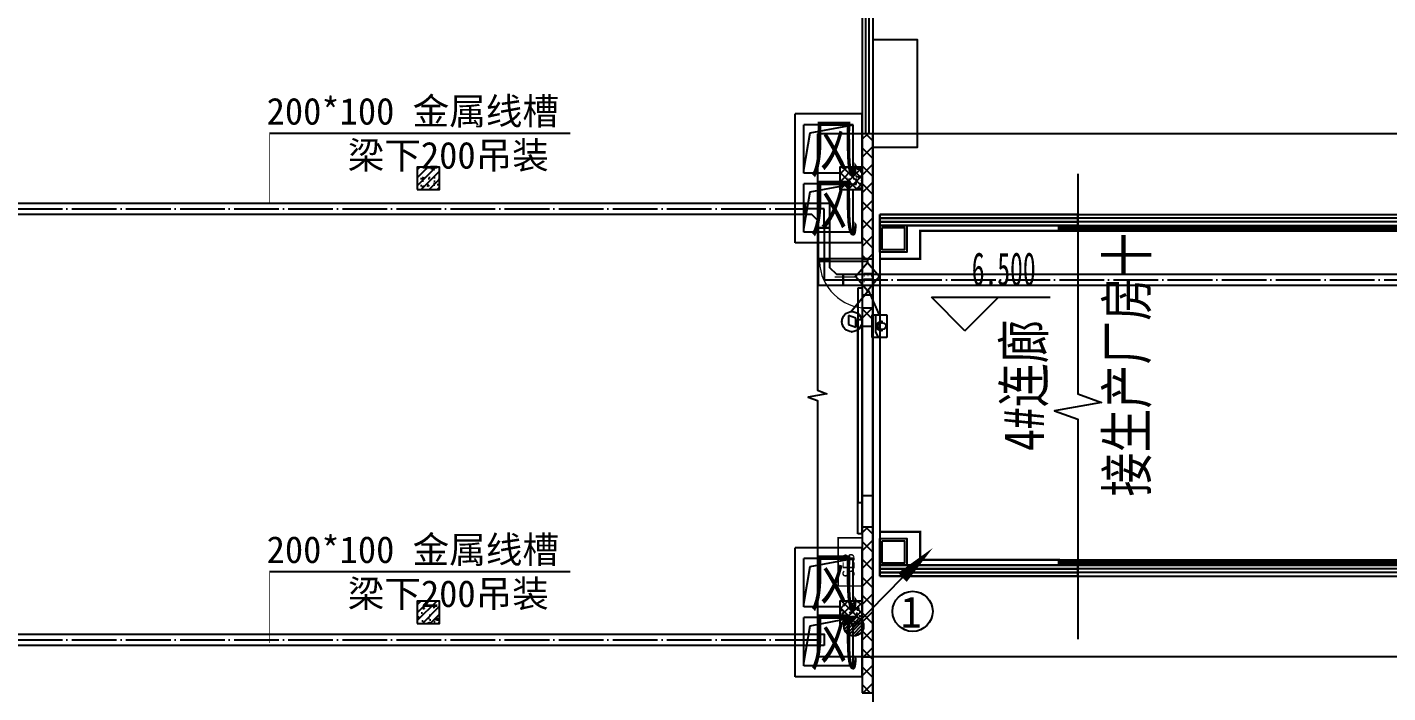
# Model space of a CAD drawing. Header units: millimetres. Extents: x -633009578 to 5705885, y -633235091 to 2571734.
# Drawn here: x 4176094 to 4206528, y 1961300 to 1976180 of the extents above; entities that cross this region are included whole.
import ezdxf
from ezdxf.enums import TextEntityAlignment as Align

# ---------------------------------------------------------------- set-up
doc = ezdxf.new("R2010")
doc.units = ezdxf.units.MM
doc.header["$LTSCALE"] = 1000
doc.header["$MEASUREMENT"] = 0
doc.linetypes.add('DASH', pattern=[0.35, 0.25, -0.1])
doc.linetypes.add('DOTE', pattern=[2.4200000000000004, 2, -0.2, 0.02, -0.2])
doc.layers.get('0').update_dxf_attribs({"color": 9})
for name, color, linetype in [('3T_WOOD', 21, 'Continuous'), ('A-COLUM(柱)', 255, 'Continuous'), ('A-DI-E(标高)', 73, 'Continuous'), ('A-DI-S(箭头)', 76, 'Continuous'), ('A-DOOR(门）', 4, 'Continuous'), ('A-EQPM(设备)', 15, 'Continuous'), ('A-F-AREA(计算)', 5, 'Continuous'), ('A-FLOR(看线)', 8, 'Continuous'), ('A-HATH(填充)', 8, 'Continuous'), ('A-LM-RAIL(栏杆)', 167, 'Continuous'), ('A-OTHER(其它)', 192, 'Continuous'), ('A-ROOF-G(钢构)', 25, 'Continuous'), ('A-TEXT(房间)', 243, 'Continuous'), ('A-WALL(墙)', 255, 'Continuous'), ('A-WINDOW（窗）', 4, 'Continuous'), ('PUB_TEXT', 7, 'Continuous'), ('WALL', 9, 'Continuous'), ('电-弱电平面-箭头', 3, 'Continuous'), ('电-强电平面-线缆', 3, 'Continuous'), ('电-桥架', 4, 'Continuous'), ('设备-安防', 3, 'Continuous'), ('设备-箱柜', 3, 'Continuous')]:
    doc.layers.add(name, color=color, linetype=linetype)
doc.styles.add('_TCH', font='simhei.ttf', dxfattribs={"width": 0.75, "bigfont": 'hztxt.shx'})
doc.styles.add('_TCH_DIM', font='simhei.ttf', dxfattribs={"width": 0.8, "bigfont": 'hztxt.shx'})
doc.styles.add('_TEL_DIM', font='simhei.ttf', dxfattribs={"height": 3.5, "bigfont": 'HZTXT'})
doc.styles.add('ELEC-DIM', font='simhei.ttf')
doc.styles.add('IDQSTYLE', font='simhei.ttf', dxfattribs={"width": 0.707, "bigfont": 'hztxt.shx'})
doc.styles.add('TXT', font='simhei.ttf', dxfattribs={"width": 0.8, "bigfont": 'hztxt.shx'})
doc.styles.add('宋', font='simhei.ttf', dxfattribs={"width": 0.8})
pattern_1 = [(45, (1628670.737756166, 677977.5160347573), (-200.0002033111466, 200.0002033111467), []), (135, (1628670.737756166, 677977.5160347573), (-200.0002033111467, -200.0002033111466), [])]

# ---------------------------------------------------------------- blocks, each defined once
blk = doc.blocks.new('_FZH')
h = blk.add_hatch()
h.set_pattern_fill('钢筋混凝土', color=256, scale=0.1, style=0)
h.set_pattern_definition([(45, (0, 0), (-0.1767766952966369, 0.1767766952966369), []), (50, (0, 0), (0.7172601826007535, -0.06275213498259512), [0.07500000000000001, -0.8250000000000001]), (355, (0, 0), (-0.138751333613, 0.7521921337000119), [0.06, -0.66]), (100.4514, (0.05977168000000001, -0.00522934), (0.5785093817140216, 0.6894395420609536), [0.06374019, -0.701142112]), (46.1842, (0, 0.2), (1.067241048625645, -0.1655190143290181), [0.1125, -1.2375]), (96.6356, (0.088936745, 0.186206693), (0.9346627055487033, 0.9741178709004418), [0.095610288, -1.051713]), (351.1842, (0, 0.2), (0.9346619451336272, 0.9741186009253247), [0.09000000000000001, -0.9900000000000001]), (21, (0.1, 0.15), (0.5969070521184617, -0.4026188906653388), [0.07500000000000001, -0.8250000000000001]), (326, (0.1, 0.15), (0.2433153319215824, 0.7251500450468529), [0.06, -0.66]), (71.4514, (0.149742233, 0.116448394), (0.84022262858149, 0.3225304967099524), [0.06374019, -0.701142112]), (37.50000000000001, (0, 0), (0.01215985531729062, 0.3328938538313115), [0, -0.652, 0, -0.67, 0, -0.6625000000000001]), (7.499999999999999, (0, 0), (0.2630695374421486, 0.3944117118823603), [0, -0.382, 0, -0.637, 0, -0.2525]), (-32.5, (-0.223, 0), (0.533822436172409, -0.02255487173437976), [0, -0.25, 0, -0.78, 0, -1.035]), (-42.5, (-0.323, 0), (0.5831861693423862, 0.1001049823323177), [0, -0.325, 0, -0.518, 0, -0.735])])
h.paths.add_polyline_path([(-0.5, -0.5), (0.5, -0.5), (0.5, 0.5), (-0.5, 0.5)])
blk.add_lwpolyline([(-0.5, -0.5), (0.5, -0.5), (0.5, 0.5), (-0.5, 0.5)], close=True)
blk = doc.blocks.new('$TCHSYS$WIN2D')
for p, q in [((-0.5, 0.5), (0.5, 0.5)), ((-0.5, 0.5), (-0.4999999999999999, -0.5)), ((0.5, 0.5), (0.4999999999999998, -0.5)), ((0.5, 0.1666666666666666), (-0.5, 0.1666666666666666)), ((0.5, -0.1666666666666667), (-0.5, -0.1666666666666667)), ((-0.4999999999999999, -0.5), (0.5, -0.5))]:
    blk.add_line(p, q)
blk = doc.blocks.new('$DorLib2D$00000126')
at = {"color": 0, "linetype": 'Continuous'}
for p, q in [((-0.5319999999956053, 0.5), (-0.5319999999956053, 0.900000000000091)), ((0.5320000000047003, 0.900000000000091), (0.5320000000047003, 0.5000000000002274))]:
    blk.add_line(p, q, dxfattribs=at)
at = {"color": 0, "linetype": 'DASH'}
for p, q in [((-0.5319999999956053, 0.900000000000091), (0.5320000000047003, 0.900000000000091)), ((-0.5319999999956053, 0.5), (0.5320000000047003, 0.5000000000002274))]:
    blk.add_line(p, q, dxfattribs=at)
blk = doc.blocks.new('G$C40EB86D1')
at = {"layer": 'A-DI-E(标高)'}
for p, q in [((26558.91204924625, 2632.60901538562), (26258.91204924625, 2932.60901538562)), ((26258.91204924625, 2932.60901538562), (28003.31204924616, 2932.60901538562)), ((26558.91204924625, 2632.60901538562), (26858.91204924625, 2932.60901538562))]:
    blk.add_line(p, q, dxfattribs=at)
at = {"layer": 'A-DI-S(箭头)'}
for points in [[(26899.99999998603, 10449.99999999721), (13312.49999998603, 10449.99999999721), (13236.06625079014, 10239.99999999721), (13162.00891889259, 10659.99999999721), (13087.49999998603, 10449.99999999721), (-500.0000000139698, 10449.99999999721)], [(-500.0000000139698, 10449.99999999721), (-500.0000000139698, 4712.499999998137), (-290.0000000139698, 4636.066250802251), (-710.0000000139698, 4562.008918904699), (-500.0000000139698, 4487.499999998137), (-500.0000000139698, -1250.000000000931)], [(26899.99999998603, 10449.99999999721), (26899.99999998603, 4712.499999998137), (27109.99999998603, 4636.066250802251), (26689.99999998603, 4562.008918904699), (26899.99999998603, 4487.499999998137), (26899.99999998603, -1250.000000000931)], [(26899.99999998603, -1250.000000000931), (13312.49999998603, -1250.000000000931), (13236.06625079014, -1460.000000000931), (13162.00891889259, -1040.000000000931), (13087.49999998603, -1250.000000000931), (-500.0000000139698, -1250.000000000931)]]:
    blk.add_lwpolyline(points, dxfattribs=at)
at = {"layer": 'A-DOOR(门）'}
for p, q in [((739.9999999853317, 2349.999999999884), (739.9999999853317, 6849.999999999884)), ((25659.99999998673, 2349.999999999884), (25659.99999998673, 6849.999999999884))]:
    blk.add_line(p, q, dxfattribs=at)
at = {"layer": 'A-EQPM(设备)', "const_width": 50}
for points in [[(899.9999999855645, 8050.007205779664), (899.9999999855645, 7650.007205838338), (1799.999999985565, 7650.007205838338), (1799.999999985565, 8280.007205779664), (4899.999999985565, 8280.007205779664), (4899.999999985565, 8400.007205773145)], [(25499.99999998673, 8050.007205779664), (25499.99999998673, 7650.007205838338), (24599.99999998673, 7650.007205838338), (24599.99999998673, 8280.007205779664), (21499.99999998673, 8280.007205779664), (21499.99999998673, 8400.007205773145)], [(899.9999999855645, 1150.007205774076), (899.9999999855645, 1550.007205715403), (1799.999999985565, 1550.007205715403), (1799.999999985565, 920.0072057740763), (4899.999999985565, 920.0072057740763), (4899.999999985565, 800.0072057805955)], [(25499.99999998673, 1150.007205774076), (25499.99999998673, 1550.007205715403), (24599.99999998673, 1550.007205715403), (24599.99999998673, 920.0072057740763), (21499.99999998673, 920.0072057740763), (21499.99999998673, 800.0072057805955)]]:
    blk.add_lwpolyline(points, dxfattribs=at)
at = {"layer": 'A-FLOR(看线)'}
for points in [[(899.9999999853317, 8400.00720577687), (899.9999999853317, 800.0072057740763)], [(4899.999999985565, 8280.007205779664), (21499.99999998673, 8280.007205779664)], [(25500.00000000303, 8400.00720577687), (25500.00000000303, 800.0072057740763)], [(4899.999999985565, 920.0072057722136), (21499.99999998673, 920.0072057722136)]]:
    blk.add_lwpolyline(points, dxfattribs=at)
at = {"layer": 'A-LM-RAIL(栏杆)'}
for points in [[(4899.999999985565, 8360.007205779664), (21499.99999998673, 8360.007205779664)], [(4899.999999985565, 8320.007205779664), (21499.99999998673, 8320.007205779664)], [(4899.999999985565, 880.0072057722136), (21499.99999998673, 880.0072057722136)], [(4899.999999985565, 840.0072057722136), (21499.99999998673, 840.0072057722136)]]:
    blk.add_lwpolyline(points, dxfattribs=at)
at = {"layer": 'A-ROOF-G(钢构)'}
for points in [[(899.9999999662396, 8400.0072057785), (1499.99999996624, 8400.0072057785), (1499.99999996624, 7800.0072057785), (899.9999999662396, 7800.0072057785)], [(949.9999999662396, 8350.0072057785), (1449.99999996624, 8350.0072057785), (1449.99999996624, 7850.0072057785), (949.9999999662396, 7850.0072057785)], [(25500.00000000303, 8400.007205776172), (24900.00000000303, 8400.007205776172), (24900.00000000303, 7800.007205776172), (25500.00000000303, 7800.007205776172)], [(25450.00000000303, 8350.007205776172), (24950.00000000303, 8350.007205776172), (24950.00000000303, 7850.007205776172), (25450.00000000303, 7850.007205776172)], [(899.9999999662396, 1400.007205774775), (1499.99999996624, 1400.007205774775), (1499.99999996624, 800.0072057747748), (899.9999999662396, 800.0072057747748)], [(949.9999999662396, 1350.007205774775), (1449.99999996624, 1350.007205774775), (1449.99999996624, 850.0072057747748), (949.9999999662396, 850.0072057747748)], [(25500.00000000303, 1400.007205772446), (24900.00000000303, 1400.007205772446), (24900.00000000303, 800.0072057724465), (25500.00000000303, 800.0072057724465)], [(25450.00000000303, 1350.007205772446), (24950.00000000303, 1350.007205772446), (24950.00000000303, 850.0072057724465), (25450.00000000303, 850.0072057724465)]]:
    blk.add_lwpolyline(points, close=True, dxfattribs=at)
at = {"layer": 'A-WALL(墙)'}
for p, q in [((499.9999999853317, 10450), (499.9999999832362, 6849.999999889405)), ((739.9999999853317, 10450), (499.9999999853317, 10450)), ((739.9999999832362, 6849.999999889405), (739.9999999853317, 10450)), ((25659.99999998673, 10450), (25659.99999998324, 6850.000000016415)), ((25899.99999998673, 10450), (25659.99999998673, 10450)), ((25899.99999999371, 6850.000000016415), (25899.99999998673, 10450)), ((899.9999999664724, 8640.00720577687), (899.9999999664724, 8400.00720577687)), ((25500.00000000303, 8640.00720577687), (25500.00000000303, 8400.00720577687)), ((499.9999999832362, 6849.999999889405), (739.9999999832362, 6849.999999889405)), ((25659.99999998324, 6850.000000016415), (25899.99999999371, 6850.000000016415)), ((739.9999999832362, 2349.999999889405), (499.9999999832362, 2349.999999889405)), ((499.9999999832362, 2349.999999889405), (499.9999999853317, -1250)), ((739.9999999853317, -1250), (739.9999999832362, 2349.999999889405)), ((25899.99999999371, 2350.000000016415), (25659.99999998324, 2350.000000016415)), ((25659.99999998324, 2350.000000016415), (25659.99999998673, -1250)), ((25899.99999998673, -1250), (25899.99999999371, 2350.000000016415)), ((899.9999999662396, 800.0072057740763), (899.9999999662396, 560.0072057740763)), ((25500.00000000303, 800.0072057740763), (25500.00000000303, 560.0072057740763)), ((499.9999999853317, -1250), (739.9999999853317, -1250)), ((25659.99999998673, -1250), (25899.99999998673, -1250))]:
    blk.add_line(p, q, dxfattribs=at)
at = {"layer": 'A-COLUM(柱)', "xscale": 500, "yscale": 500, "zscale": 500, "rotation": 90}
for p in [(250, 9450), (26149.99999999674, 9450), (250, -250), (26149.99999999674, -250)]:
    blk.add_blockref('_FZH', p, dxfattribs=at)
at = {"layer": 'A-DOOR(门）', "xscale": -4500, "zscale": -4500, "rotation": 89.99999999999999}
for p, yscale in [((619.9999999853317, 4599.999999999884), 240), ((25779.99999998673, 4599.999999999884), -240)]:
    blk.add_blockref('$DorLib2D$00000126', p, dxfattribs=dict(at, yscale=yscale))
at = {"layer": 'A-WINDOW（窗）', "xscale": -24600, "zscale": -24600, "rotation": 180}
for p, yscale in [((13200.00000000326, 8520.00720577687), 240), ((13200.00000000303, 680.0072057740763), -240)]:
    blk.add_blockref('$TCHSYS$WIN2D', p, dxfattribs=dict(at, yscale=yscale))
at = {"layer": 'A-TEXT(房间)', "style": 'TXT', "width": 0.8}
blk.add_text('厂房十生产车间', height=350, dxfattribs=at).set_placement((26066.48623315827, 3797.352323998697))
at = {"layer": 'PUB_TEXT', "style": '_TCH_DIM', "width": 0.5647058823529412}
blk.add_text('6.500', height=297.5, dxfattribs=at).set_placement((27301.31204924616, 3037.60901538562))
blk = doc.blocks.new('*X130')
at = {"color": 0, "linetype": 'Continuous'}
for p, q in [((192.587376364835, 446.7215535232801), (193.8713933576327, 448.0055705160779)), ((192.6509968705344, 446.3609099602676), (194.2320369206452, 447.9419500103785)), ((192.6864539319484, 447.2448951591055), (193.3480517218074, 447.9064929489645)), ((192.7889704286661, 446.0746194496875), (194.5183274312254, 447.8039764522467)), ((192.9823694457329, 445.8437543980423), (194.7491924828706, 447.61057743518)), ((193.2275231399996, 445.664644023597), (194.9283028573159, 447.3654237409133)), ((193.5311577474, 445.5440145622856), (195.0489323186273, 447.0617891335129)), ((193.9202347052458, 445.5088274514194), (195.0841194294935, 446.6727121756671)), ((194.6075199946775, 445.7718486721392), (194.8210982087737, 445.9854268862354))]:
    blk.add_line(p, q, dxfattribs=at)
blk = doc.blocks.new('HC001441')
at = {"color": 0, "linetype": 'Continuous'}
blk.add_line((0, -0.05776119327242668), (3.105492900474815, 3.117216328523909), dxfattribs=at)
blk.add_lwpolyline([(3.105492900474815, 3.117216328523909, 0.8, 0, 0), (5.057392361378561, 5.003787405167827, 0, 0, 0)], format="xyseb", dxfattribs=at)
blk.add_circle((0, 0), 0.625, dxfattribs=at)
at = {"color": 0, "linetype": 'Continuous', "xscale": 0.5, "yscale": 0.5, "zscale": 0.5}
blk.add_blockref('*X130', (-96.91845018383279, -223.3780232566237), dxfattribs=at)
at = {"color": 0, "style": 'IDQSTYLE', "width": 0.7}
blk.add_attdef('PSFHATT', (7.057392361378561, -0.62500001), '', height=2.5, dxfattribs=at)
blk = doc.blocks.new('G$CF6649E20')
at = {"layer": '电-弱电平面-箭头', "color": 4}
blk.add_circle((1316.889421409462, 332.4712073528208), 448.9330526033001, dxfattribs=at)
at = {"layer": '电-弱电平面-箭头', "color": 4, "xscale": 350, "yscale": 350, "zscale": 350}
blk.add_blockref('HC001441', (0, 0), dxfattribs=at)
at = {"layer": '电-弱电平面-箭头', "color": 4, "style": '宋'}
blk.add_text('1', height=700, dxfattribs=at).set_placement((1046.360447603278, -30.60809063538909))
blk = doc.blocks.new('$equip$00002496')
for p, q in [((-0.3257586027029902, -0.01245651182034635), (-0.3257586027029902, -0.04339440534022287)), ((-0.3257586027029902, -0.04339440534022287), (-0.2349881161644589, -0.04339440534022287)), ((-0.2349881161644589, -0.07433229886373738), (-0.2349881161644589, -0.01245651182034635)), ((0.2318991003703559, -0.04339041039929725), (0.3257586027029902, -0.04343435477494495)), ((0.2318995781242847, -0.07433229886373738), (0.2318995781242847, -0.01245651182034635)), ((0.3257586027029902, -0.01245651182034635), (0.3257586027029902, -0.04339440534022287))]:
    blk.add_line(p, q)
at = {"const_width": 0.04}
for points in [[(-0.3257569673587568, -0.01199135613933322), (-0.3257586027029902, -0.04339440534022287), (-0.2655665311758639, -0.04339440534022287)], [(-0.3257586027029902, -0.01209546335303457), (-0.3254450895765331, 0.007862924336222932), (-0.3246427298145136, 0.02099261244438821), (-0.3230396698054392, 0.03683146784896962), (-0.3200834360468434, 0.05640672732988605), (-0.3158846532169264, 0.07655434396292549), (-0.3114238906564424, 0.0934556857937423), (-0.3053167008911259, 0.1125148900100612), (-0.2961030303267762, 0.1360363546918961), (-0.2870512925146613, 0.1553192011742794), (-0.2776002755272202, 0.1727327617008996), (-0.2650090074748732, 0.1928330976625148), (-0.2480697203573072, 0.2158072831662139), (-0.2307201034273021, 0.2357486963155679), (-0.2183433735772269, 0.2482254943279258), (-0.2048552286432823, 0.2604362391903123), (-0.1911825684801443, 0.2715267914645665), (-0.1736025161517318, 0.2841171126310655), (-0.1547964517085347, 0.2957489191248897), (-0.1366549688245868, 0.3053642205159122), (-0.1125469685212011, 0.3159432491156622), (-0.09099250963481609, 0.3234552737812919), (-0.07185881528130267, 0.3286887830108753), (-0.0476470465073362, 0.3334767393171205), (-0.03344249982910696, 0.3353641694484395), (-0.01254353142576292, 0.33693107711224), (0.006284847928327508, 0.3371227143543365), (0.02112160998512991, 0.3364609976488282), (0.03364834297099151, 0.3353416012541857), (0.04427512355323415, 0.3339856622114894), (0.0514455190859735, 0.3328576949279523), (0.06296124946675263, 0.3306819992103556), (0.07295717955275904, 0.3284235992541653), (0.08476642325695138, 0.3253025975027413), (0.09841386118205264, 0.3210671038432338), (0.1073930458223913, 0.3179007922954042), (0.1189192084857496, 0.3133782735822024), (0.1273616340185981, 0.309727315147029), (0.1385068310191855, 0.3044504504359793), (0.1500006543647032, 0.2984373588406015), (0.1638636618590681, 0.2903635228794883), (0.1733825990086189, 0.2842636587374727), (0.1825355213950388, 0.2779405411420157), (0.1897162082022987, 0.2726458121323958), (0.1961934307328193, 0.2676024858810706), (0.2032832070399309, 0.2617741676658625), (0.2108134823647561, 0.2552078580083617), (0.217798692494398, 0.2487452608329477), (0.228148777372553, 0.2384502620334388), (0.2384204440459143, 0.2272843058126455), (0.2434306646027835, 0.2214536424435209), (0.2496786895935657, 0.2137899235021905), (0.2547404104698217, 0.2072320931656577), (0.2611980655201478, 0.1983612801268464), (0.2680283635418164, 0.1882836692966521), (0.2770073256251635, 0.1737512327563309), (0.2837973800196778, 0.1615835285520006), (0.2918694003747078, 0.1454322725621751), (0.2969779347913573, 0.1339993972869706), (0.3002692127192859, 0.126001952077786), (0.3046930583077483, 0.1142746343793988), (0.3092767016933067, 0.1005832550908963), (0.3129390048998175, 0.08807579556378187), (0.3161395389179233, 0.07547706223704154), (0.3186645603709621, 0.06388206950578024), (0.3211643142713001, 0.0500421286051278), (0.3228813630266814, 0.03809697220276576), (0.3240568224427989, 0.02762096420337912), (0.324859512373223, 0.01811108543552109), (0.3254132453730563, 0.00858592767326627), (0.3257090797560522, -0.00049248671712121), (0.3257832243107259, -0.007853463819628814), (0.3257586027029902, -0.01597356299680541)], [(0.2318995781242847, -0.04343435477494495), (0.3257586027029902, -0.04343435477494495), (0.3257689946476603, -0.01254634189172066)]]:
    blk.add_lwpolyline(points, dxfattribs=at)
blk.add_lwpolyline([(-0.2349881161644589, -0.04339440534022287), (-0.234988116149907, -0.07433229886373738, 0.0182959325663468), (-0.2341963414801285, -0.09596305228842539, 0.02057100331636309), (-0.2314330486115068, -0.1200309692394512, 0.01615663239953969), (-0.2279163057246478, -0.1385404972170363, 0.01693810384346652), (-0.2229987668251852, -0.1574872628661979, 0.01329564042987737), (-0.2183254288102034, -0.1718583239271538, 0.01774370437729911), (-0.2109808493987657, -0.190436463271908, 0.01810240356969195), (-0.202383055788232, -0.2083190727098554, 0.02333614132905712), (-0.1896684531238861, -0.229968408079003, 0.02044170027676835), (-0.1774249378067907, -0.2471703877454274, 0.01989766451918913), (-0.1643957158521516, -0.2626632182400499, 0.02937469172712198), (-0.1439065932936501, -0.2826519741392985, 0.02046687747088341), (-0.1288843219663249, -0.2946362194343237, 0.01994697534980988), (-0.1136344562692102, -0.3049034932155337, 0.02634036321689085), (-0.09301181325281505, -0.3161697710966109, 0.02276514568385508), (-0.07478138820442837, -0.3239164370424987, 0.02206410967143575), (-0.05684026748349424, -0.3297063967147551, 0.0175610551311905), (-0.04245622256712522, -0.3331187941075768, 0.01884926235006773), (-0.02688140393001959, -0.3356341081016581, 0.02667427645081797), (-0.004813117921003141, -0.3371611547772773, 0.02406458763464014), (0.01513338900986128, -0.3365152710211987, 0.01749181383793592), (0.02959480640129186, -0.334837958071148, 0.02217984979833747), (0.04783707972092088, -0.3312386844263528, 0.01670575936897621), (0.06151090867933817, -0.3274165873117454, 0.0217722080425489), (0.0790706878178753, -0.3210165422860882, 0.03374751034879078), (0.1057169104751665, -0.3077975864252949, 0.02730692637543976), (0.1266723583685234, -0.2939906737810816, 0.03748691983271558), (0.1535541368793929, -0.2707855348744488, 0.02366876899911156), (0.1697097239521099, -0.2529639476961165, 0.02463610663642848), (0.1846068157610716, -0.2329478090214252, 0.02205649491069121), (0.1970839504210744, -0.2124338016146794, 0.01935462041009298), (0.206340296252165, -0.1939205355338345, 0.01688452340010287), (0.2137288127123611, -0.1760053912075819, 0.01966230157732925), (0.2205645790236304, -0.1552443572727498, 0.01731440631145223), (0.2255364213342546, -0.135285412416124, 0.01765737348860424), (0.2290203964221291, -0.1154880664689699, 0.01633418443731503), (0.2311199677496916, -0.09579652929824078, 0.01862757118903319), (0.2318995781388367, -0.07433229886373738, -0.000472708372486724), (0.2318995781242847, -0.05279222321769339, 0.0004727079955161621), (0.2318995781242847, -0.03244852855277713, -0.0004727079955161849), (0.2318995781242847, -0.01245341187313898, 0.0193493677842396), (0.2310570476547582, 0.009855565578618553, 0.01770133877692018), (0.2286674682109151, 0.03113219686929369, 0.0176091688965659), (0.2250366548687452, 0.05081065330523415, 0.01973381331635689), (0.2191032464616001, 0.07337515754625201, 0.01545712335130221), (0.2136441482725786, 0.08944355720814201, 0.01638136793352114), (0.2064366456615971, 0.1069191381830024, 0.01889577194154605), (0.1974724603933282, 0.124934014853352, 0.01460926708694749), (0.1893017992697423, 0.1389198372235114, 0.01834707667655943), (0.1788048267626436, 0.154441256672726, 0.01802701254956099), (0.1670945117075462, 0.16930223901727, 0.01918510430489061), (0.1545159021334257, 0.1830286705735489, 0.02609018841368346), (0.1355203122220701, 0.2003201775660273, 0.02726780140366601), (0.1154953059740365, 0.2149753960547969, 0.02826022181265756), (0.09302354548708536, 0.2278643579738855, 0.01768013504660025), (0.07947741153475363, 0.2340587330181734, 0.02983831462154809), (0.05467275061528198, 0.242662508819194, 0.03688840652984774), (0.02498369276872836, 0.248695417874842, 0.03132680170442304), (-0.00154426900553517, 0.2503981151239714, 0.02152297382195137), (-0.01876981760142371, 0.249681544064515, 0.02781603352576516), (-0.04232023857184686, 0.2463571927401063, 0.02781924796867374), (-0.06450405267241877, 0.2406578850968799, 0.01792787672923883), (-0.07963114288577344, 0.2352566086992738, 0.0262865457487697), (-0.09992356615839526, 0.2259165745053906, 0.02119287732084118), (-0.11706115740526, 0.2159602789688506, 0.0171568808815843), (-0.1294802093179896, 0.207409261194698, 0.02416187819285423), (-0.1477007803769084, 0.1925049077508447, 0.02878934091920857), (-0.167043774476042, 0.1729245897222427, 0.01847703741819992), (-0.1794630369258812, 0.1577163090223621, 0.0213830109619632), (-0.1916570924367988, 0.1400851354956103, 0.01760758065260107), (-0.2016330892802216, 0.1229453873020248, 0.01681983214104903), (-0.2093724703590851, 0.1072558663363452, 0.01906551868470904), (-0.2177670299279271, 0.08662868678948143, 0.01663457793315364), (-0.2233549865341047, 0.06948587926308392, 0.01199850358657596), (-0.227126173209399, 0.05518552293506218, 0.01921348092443342), (-0.2312853431794792, 0.03417440378689207, 0.0129120010522256), (-0.2334025729942368, 0.01812716938002268, 0.01673519548586339), (-0.2347496548027266, -0.0005786718757008202, 0.009174826161293947), (-0.2349881161644589, -0.01245651182034635, 0.0008621608417457901), (-0.2349881161644589, -0.04339440534022287), (-0.2961449461872689, -0.04339440534022287, 56.79143426085979)], format="xyb", dxfattribs=at)
for centre, major_axis, ratio, start_param, end_param in [((0, -0.007853463819628814), (-5.946726671962764e-16, 0.3450403896201966), 0.944188663444044, 4.700094459124145, 7.866276155235024), ((-0.00154426900553517, -0.01245651181670837), (0, 0.2628546269403538), 0.8881100928804517, 4.71238898038469, 7.853981633974483), ((-0.00154426900553517, -0.07433229886373738), (0, -0.2628546269403538), 0.8881100928804517, 4.71238898038469, 7.853981633974483)]:
    blk.add_ellipse(centre, major_axis=major_axis, ratio=ratio, start_param=start_param, end_param=end_param)
for p in [(0, 0.3371869258007791), (-0.3257586027029902, -0.04339440534022287), (0, -0.3371811744327715), (0.3256694684678223, -0.04536965262741433)]:
    blk.add_point(p)
at = {"color": 7, "style": '_TEL_DIM', "flags": 1}
blk.add_attdef('A', text='', height=2e-05, dxfattribs=at).set_placement((0, 0), align=Align.MIDDLE_CENTER)
blk = doc.blocks.new('$equip$00002617')
for p, q in [((0.6250151190488396, 0.4150200000058248), (-0.6249848809511604, 0.4150200000058248)), ((-0.6249848809511604, 0.4150200000058248), (-0.6249848809511604, -0.4149799999959214)), ((-0.6249848809511604, 0.2150200000050972), (0.3250151190459292, 0.2150200000050972)), ((0.3250151190459292, 0.2150200000050972), (0.6250151190488396, 0.07502000000567932)), ((0.6250151190488396, -0.4149799999959214), (0.6250151190488396, 0.4150200000058248)), ((-0.6249848809511604, -0.4149799999959214), (0.6250151190488396, -0.4149799999959214))]:
    blk.add_line(p, q)
at = {"linetype": 'Continuous', "const_width": 0.04}
blk.add_lwpolyline([(-0.6249848809511604, 0.4150200000058248), (0.6250151190488396, 0.4150200000058248), (0.6250151190488396, -0.4149799999959214), (-0.6249848809511604, -0.4149799999959214)], close=True, dxfattribs=at)
at = {"color": 1}
for p in [(-0.6249848809511604, 2.000000495172571e-05), (1.51190488395514e-05, 0.4150200000058248), (0.6250151190488396, 2.000000495172571e-05), (0.01750438004455646, -0.4149799999959214)]:
    blk.add_point(p, dxfattribs=at)
at = {"color": 7, "style": '_TEL_DIM', "flags": 1}
blk.add_attdef('A', text='', height=2.5e-05, dxfattribs=at).set_placement((0, 0), align=Align.MIDDLE_CENTER)
blk = doc.blocks.new('A$C40EF29F0')
for name, p, xscale, yscale, zscale in [('$equip$00002617', (257.9972608285025, 173.994528161973), 400, 400, 400), ('$equip$00002496', (256.1213830718771, 133.3334205766732), 315, 315, 315)]:
    blk.add_blockref(name, p, dxfattribs=dict(xscale=xscale, yscale=yscale, zscale=zscale))
blk = doc.blocks.new('$equip$00002620')
for p, q in [((-0.1058179566880426, 0.1152844922435179), (-0.1858179566897888, -0.1047155077576463)), ((0.1624100250937772, 0.1152844922435179), (-0.1058179566880426, 0.1152844922435179)), ((0.08241002509203099, -0.1047155077576463), (0.1624100250937772, 0.1152844922435179)), ((-0.1858179566897888, -0.1047155077576463), (0.08241002509203099, -0.1047155077576463))]:
    blk.add_line(p, q)
at = {"const_width": 0.04}
blk.add_lwpolyline([(-0.2999925000021904, 9.999999747378752e-06, 1), (0.3000075000036304, 9.999999747378752e-06, 0.9999999999999999), (-0.2999925000021904, 9.999999747378752e-06, 1)], format="xyb", dxfattribs=at)
blk.add_circle((7.500000720028765e-06, 9.999999747378752e-06), 0.3000000000001062)
at = {"color": 1}
for p in [(-0.2999924999985524, 9.999999747378752e-06), (7.500000720028765e-06, 0.3000099999990198), (0.3000075000036304, 9.999999747378752e-06), (7.500000720028765e-06, -0.299989999999525)]:
    blk.add_point(p, dxfattribs=at)
at = {"color": 7, "style": '_TEL_DIM', "flags": 1}
blk.add_attdef('A', text='', height=2.5e-05, dxfattribs=at).set_placement((0, 0), align=Align.MIDDLE_CENTER)
blk = doc.blocks.new('$equip$00002474')
for p, q in [((-0.519992380955955, 1.000000338535756e-05), (7.619048119522631e-06, 0.4400100000020757)), ((7.619048119522631e-06, -0.4399899999989429), (-0.519992380955955, 1.000000338535756e-05)), ((7.619048119522631e-06, 0.4400100000020757), (0.5200076190521941, 1.000000338535756e-05)), ((0.5200076190521941, 1.000000338535756e-05), (7.619048119522631e-06, -0.4399899999989429))]:
    blk.add_line(p, q)
at = {"const_width": 0.04}
blk.add_lwpolyline([(7.619048119522631e-06, 0.4400100000020757), (-0.519992380955955, 1.000000338535756e-05), (7.619048119522631e-06, -0.4399899999989429), (0.5200076190521941, 1.000000338535756e-05), (7.619048119522631e-06, 0.4400100000020757), (-0.519992380955955, 1.000000338535756e-05)], dxfattribs=at)
for p in [(-0.519992380955955, 1.000000338535756e-05), (7.619048119522631e-06, 0.4400100000020757), (0.5200076190521941, 1.000000338535756e-05), (7.619048119522631e-06, -0.4399899999989429)]:
    blk.add_point(p)
at = {"color": 7, "style": '_TEL_DIM'}
blk.add_attdef('$TEXT$', text='', height=0.3, dxfattribs=at).set_placement((0.02805548798642121, 0.01213281898526475), align=Align.MIDDLE_CENTER)
at = {"color": 7, "style": '_TEL_DIM', "flags": 1}
blk.add_attdef('A', text='', height=2e-05, dxfattribs=at).set_placement((0, 0), align=Align.MIDDLE_CENTER)
blk = doc.blocks.new('HC001524')
at = {"color": 0, "linetype": 'Continuous', "const_width": 0.3}
blk.add_lwpolyline([(5, 2.5), (-5, 2.5), (-5, -2.5), (5, -2.5)], close=True, dxfattribs=at)
at = {"color": 0, "style": 'IDQSTYLE', "width": 0.7}
for tag, p in [('AF', (-1.5, -1.25)), ('PSFHATT', (7, -2.5))]:
    blk.add_attdef(tag, p, '', height=2.5, dxfattribs=at)
blk = doc.blocks.new('$WINLIB2D$00000001')
at = {"color": 0}
for points in [[(-0.4999999999999964, 0.5000000000000142), (-0.4999999999999964, -0.4999999999999858)], [(-0.4999999999999964, 0.5000000000000142), (0.5000000000000036, 0.5000000000000142)], [(0.5000000000000036, -0.4999999999999858), (0.5000000000000036, 0.5000000000000142)], [(0.5000000000000036, 0.1666666666666714), (-0.4999999999999964, 0.1666666666666714)], [(0.5000000000000036, -0.1666666666666572), (-0.4999999999999964, -0.1666666666666572)], [(-0.4999999999999964, -0.4999999999999858), (0.5000000000000036, -0.4999999999999858)]]:
    blk.add_lwpolyline(points, dxfattribs=at)
blk = doc.blocks.new('$DorLib2D$00000001')
for p, q in [((0.45, 0.9750000000000001), (0.5000000000000002, 0.9750000000000001)), ((0.45, 0), (0.45, 0.9750000000000001)), ((0.5, 0), (0.5, 0.9750000000000001)), ((0.5, 0), (0.45, 0))]:
    blk.add_line(p, q)
at = {"lineweight": 13}
blk.add_arc((0.475, 0), 0.975, 91.4692835813538, 180, dxfattribs=at)

msp = doc.modelspace()

# ---------------------------------------------------------------- hatches: boundary and pattern name
at = {"layer": 'A-HATH(填充)'}
h = msp.add_hatch(dxfattribs=at)
h.set_pattern_fill('多孔材料', color=256, scale=100, style=0)
h.set_pattern_definition(pattern_1)
h.paths.add_polyline_path([(4194769.256591876, 1973799.596922107), (4194769.256591876, 1970999.596922615), (4195009.256591876, 1970999.596922615), (4195009.256591875, 1973799.596922107)])
h = msp.add_hatch(dxfattribs=at)
h.set_pattern_fill('多孔材料', color=256, scale=100, style=0)
h.set_pattern_definition(pattern_1)
h.paths.add_polyline_path([(4194769.256591876, 1969899.596922615), (4194769.256591876, 1969499.596922107), (4195009.256591876, 1969499.596922107), (4195009.256591876, 1969899.596922615)])
h = msp.add_hatch(dxfattribs=at)
h.set_pattern_fill('多孔材料', color=256, scale=100, style=0)
h.set_pattern_definition(pattern_1)
h.paths.add_polyline_path([(4194769.256591876, 1964999.596922107), (4194769.256591876, 1961299.596922615), (4195009.256591876, 1961299.596922615), (4195009.256591876, 1964999.596922107)])

# ---------------------------------------------------------------- linework, layer by layer
at = {"layer": 'A-DI-E(标高)'}
for p, q in [((4197067.698747348, 1969392.556478571), (4196317.698747348, 1970142.556478571)), ((4196317.698747348, 1970142.556478571), (4198976.693253231, 1970142.556478571)), ((4197067.698747348, 1969392.556478571), (4197817.698747348, 1970142.556478571))]:
    msp.add_line(p, q, dxfattribs=at)
at = {"layer": 'A-DI-S(箭头)'}
msp.add_lwpolyline([(4199597.07744053, 1972899.596922364), (4199597.077440533, 1967980.846922364), (4200122.077440533, 1967789.762549374), (4199072.077440533, 1967604.61921963), (4199597.077440534, 1967418.346922364), (4199597.077440536, 1962499.596922364)], dxfattribs=at)
at = {"layer": 'A-DOOR(门）'}
for p, q in [((4195009.256591875, 1970999.596922579), (4195009.256591875, 1969899.596922579)), ((4195009.256591875, 1969499.596922393), (4195009.256591875, 1964999.596922393))]:
    msp.add_line(p, q, dxfattribs=at)
at = {"layer": 'A-F-AREA(计算)'}
msp.add_lwpolyline([(4060729.234130392, 1991839.59697076), (4195009.234130392, 1991839.59697076), (4195009.234130392, 1855759.59697076), (4060729.234130392, 1855759.59697076)], close=True, dxfattribs=at)
at = {"layer": 'A-FLOR(看线)'}
for points in [[(4195009.256591873, 1973499.596920962), (4196009.25659186, 1973499.596920965), (4196009.256591873, 1975899.597415222), (4195009.256591873, 1975899.59692114)], [(4195169.256591873, 1971199.596922394), (4195169.256591873, 1964649.596922391)]]:
    msp.add_lwpolyline(points, dxfattribs=at)
at = {"layer": 'A-OTHER(其它)'}
for points in [[(4193467.311221221, 1972989.594969641), (4193608.483111795, 1973819.605392671), (4194569.256591763, 1973999.596922647)], [(4193467.311221744, 1971669.587156822), (4193608.483112318, 1972499.597579852), (4194569.256592287, 1972679.589109828)], [(4193467.311221221, 1963289.594969303), (4193608.483111795, 1964119.605392333), (4194569.256591763, 1964299.596922309)], [(4193467.311221233, 1961969.587156859), (4193608.483111807, 1962799.597579889), (4194569.256591775, 1962979.589109866)]]:
    msp.add_lwpolyline(points, dxfattribs=at)
at = {"layer": 'A-ROOF-G(钢构)'}
for points in [[(4195169.256591873, 1971749.596922395), (4195769.256591873, 1971749.596922395), (4195769.256591873, 1971149.596922395), (4195169.256591873, 1971149.596922395)], [(4195219.256591873, 1971699.596922395), (4195719.256591873, 1971699.596922395), (4195719.256591873, 1971199.596922395), (4195219.256591873, 1971199.596922395)], [(4195169.256591873, 1964749.596922392), (4195769.256591873, 1964749.596922392), (4195769.256591873, 1964149.596922392), (4195169.256591873, 1964149.596922392)], [(4195219.256591873, 1964699.596922392), (4195719.256591873, 1964699.596922392), (4195719.256591873, 1964199.596922392), (4195219.256591873, 1964199.596922392)]]:
    msp.add_lwpolyline(points, close=True, dxfattribs=at)
at = {"layer": 'A-WALL(墙)'}
for p, q in [((4193269.256591875, 1972799.589109926), (4193269.256591956, 1974239.596922261)), ((4194769.256592124, 1974239.596922261), (4193269.256591956, 1974239.596922261)), ((4194769.25659191, 1973049.596922453), (4194769.256592124, 1974239.596922261)), ((4193469.256591586, 1972919.589109818), (4193469.256591586, 1973999.596922647)), ((4194569.256591763, 1973999.596922647), (4193469.256591586, 1973999.596922647)), ((4194569.256591746, 1973049.596922453), (4194569.256591763, 1973999.596922647)), ((4193269.256591969, 1971359.596922384), (4193269.256591875, 1972799.589109926)), ((4194269.256591127, 1972919.589109812), (4193469.256591586, 1972919.589109818)), ((4194269.256591127, 1972679.589110145), (4193469.256591968, 1972679.589109828)), ((4193469.256591968, 1971599.596922374), (4193469.256591968, 1972679.589109828)), ((4194569.256592158, 1971599.596922374), (4194569.256592227, 1972549.596921476)), ((4194769.256591798, 1971359.596922384), (4194769.256591844, 1972549.596921476)), ((4195169.256591873, 1971749.596922395), (4195169.256591873, 1971989.596922395)), ((4199597.077440531, 1971749.596922395), (4199597.077440531, 1971989.596922395)), ((4194569.256592158, 1971599.596922374), (4193469.256591968, 1971599.596922374)), ((4194769.256591798, 1971359.596922384), (4193269.256591969, 1971359.596922384)), ((4193269.256591875, 1963099.589109926), (4193269.256591956, 1964539.596922299)), ((4194769.256591754, 1964539.596922299), (4193269.256591956, 1964539.596922299)), ((4194769.256591779, 1963349.596922453), (4194769.256591754, 1964539.596922299)), ((4193469.256591956, 1963219.589109855), (4193469.256591956, 1964299.596922309)), ((4194569.256591763, 1964299.596922309), (4193469.256591956, 1964299.596922309)), ((4194569.256591502, 1963349.596922453), (4194569.256591763, 1964299.596922309)), ((4195169.256591873, 1963909.596922392), (4195169.256591873, 1964149.596922392)), ((4199597.077440535, 1963909.596922392), (4199597.077440535, 1964149.596922392)), ((4193269.256591599, 1961659.596922422), (4193269.256591875, 1963099.589109926)), ((4194269.256592103, 1963219.589110237), (4193469.256591956, 1963219.589109855)), ((4194269.256592103, 1962979.589109712), (4193469.256591968, 1962979.589109866)), ((4193469.256591968, 1961899.596922412), (4193469.256591968, 1962979.589109866)), ((4194569.256591788, 1961899.596922412), (4194569.256591423, 1962849.596922453)), ((4194769.256592168, 1961659.596922422), (4194769.256591807, 1962849.596922453)), ((4194569.256591788, 1961899.596922412), (4193469.256591968, 1961899.596922412)), ((4194769.256592168, 1961659.596922422), (4193269.256591599, 1961659.596922422))]:
    msp.add_line(p, q, dxfattribs=at)
at = {"layer": 'WALL'}
for p, q in [((4194769.256591876, 1973799.596922107), (4194769.256591876, 1970999.596922615)), ((4195009.256591875, 1973799.596922107), (4194769.256591876, 1973799.596922107)), ((4195009.256591876, 1970999.596922615), (4195009.256591875, 1973799.596922107)), ((4194769.256591876, 1970999.596922615), (4195009.256591876, 1970999.596922615)), ((4194769.256591876, 1969899.596922615), (4194769.256591876, 1969499.596922107)), ((4195009.256591876, 1969899.596922615), (4194769.256591876, 1969899.596922615)), ((4195009.256591876, 1969499.596922107), (4195009.256591876, 1969899.596922615)), ((4194769.256591876, 1969499.596922107), (4195009.256591876, 1969499.596922107)), ((4194769.256591876, 1964999.596922107), (4194769.256591876, 1961299.596922615)), ((4195009.256591876, 1964999.596922107), (4194769.256591876, 1964999.596922107)), ((4195009.256591876, 1961299.596922615), (4195009.256591876, 1964999.596922107)), ((4194769.256591876, 1961299.596922615), (4195009.256591876, 1961299.596922615))]:
    msp.add_line(p, q, dxfattribs=at)
at = {"layer": '电-强电平面-线缆', "color": 1, "linetype": 'Continuous'}
for points, const_width in [([(4194627.473753246, 1970598.6700989), (4194158, 1970598.6700989)], 30), ([(4194913.237852246, 1970292.845794945), (4194521.530432841, 1969820.626795915)], 45), ([(4194913.237852246, 1970292.845794945), (4195154.763924131, 1969746.306461407)], 45)]:
    msp.add_lwpolyline(points, dxfattribs=dict(at, const_width=const_width))
at = {"layer": '电-桥架', "color": 5, "linetype": 'DOTE', "ltscale": 0.5}
for p, q in [((4167413.323991733, 1972117.550530401), (4193493.311252461, 1972117.550530401)), ((4193918.311252461, 1972117.550530401), (4193493.311252461, 1972117.550530401)), ((4193918.311253232, 1971692.550530401), (4193918.311252461, 1972117.550530401)), ((4193918.311253232, 1971692.550530401), (4193918.31125457, 1970955.460844298)), ((4193918.31125457, 1970955.460844298), (4193918.311255342, 1970530.460844298)), ((4193918.311255342, 1970530.460844298), (4194343.311255341, 1970530.460844298)), ((4194343.311255341, 1970530.460844298), (4220556.586552443, 1970530.460844298)), ((4167413.324009416, 1962484.56795192), (4193918.311252461, 1962484.56795192))]:
    msp.add_line(p, q, dxfattribs=at)
at = {"layer": '电-桥架', "ltscale": 0.5}
for points in [[(4193493.311252462, 1971992.550530401), (4167413.323991734, 1971992.550530401), (4167413.323991733, 1972242.550530401), (4193493.311252461, 1972242.550530401)], [(4193793.311253233, 1971692.550530174), (4193793.31125296, 1971842.550530174), (4193643.311252462, 1971992.550530401), (4193493.311252462, 1971992.550530401), (4193493.311252461, 1972242.550530401), (4194043.311252235, 1972242.550530401), (4194043.311253233, 1971692.550530629)], [(4193793.311254571, 1970955.46084407), (4193793.311253233, 1971692.550530174), (4194043.311253233, 1971692.550530629), (4194043.311254571, 1970955.460844525)], [(4194043.311254571, 1970955.460844525), (4194043.311254843, 1970805.460844525), (4194193.311255342, 1970655.460844298), (4194343.311255342, 1970655.460844298), (4194343.311255343, 1970405.460844298), (4193793.311255569, 1970405.460844298), (4193793.311254571, 1970955.46084407)], [(4220556.586552444, 1970405.460844298), (4194343.311255342, 1970405.460844298), (4194343.31125534, 1970655.460844298), (4220556.586552442, 1970655.460844298)], [(4193918.311252462, 1962359.56795192), (4167413.324009417, 1962359.56795192), (4167413.324009416, 1962609.56795192), (4193918.311252461, 1962609.56795192)]]:
    msp.add_lwpolyline(points, close=True, dxfattribs=at)
at = {"layer": '设备-箱柜', "color": 6}
for points in [[(4181518.642621617, 1972217.598804862, 15, 15, 0), (4181518.642621617, 1973807.885703664, 15, 15, 0), (4181518.642621617, 1973807.885703664, 45, 45, 0), (4188243.572312041, 1973807.885703664, 45, 45, 0)], [(4181518.642621617, 1962415.946902985, 15, 15, 0), (4181518.642621617, 1964006.233801788, 15, 15, 0), (4181518.642621617, 1964006.233801788, 45, 45, 0), (4188243.572312041, 1964006.233801788, 45, 45, 0)]]:
    msp.add_lwpolyline(points, format="xyseb", dxfattribs=at)

# ---------------------------------------------------------------- block references
msp.add_blockref('G$CF6649E20', (4194582.364726298, 1962787.662088906))
at = {"layer": '3T_WOOD'}
msp.add_blockref('G$C40EB86D1', (4194269.256591891, 1963349.596922366), dxfattribs=at)
at = {"layer": 'A-COLUM(柱)', "xscale": 500, "yscale": 500, "zscale": 500}
for p in [(4185069.256591875, 1972799.596922424), (4194519.256591875, 1972799.596922363), (4185069.256591875, 1963099.596922424), (4194519.256591875, 1963099.596922363)]:
    msp.add_blockref('_FZH', p, dxfattribs=at)
at = {"layer": 'A-DOOR(门）', "extrusion": (0, 0, -1), "rotation": 270}
for name, p, xscale, yscale, zscale in [('$DorLib2D$00000001', (-4194889.256591875, 1970449.596922579), -1100, 1100, 1100), ('$DorLib2D$00000126', (-4194889.256591875, 1967249.596922393), -4500, 240, 4500)]:
    msp.add_blockref(name, p, dxfattribs=dict(at, xscale=xscale, yscale=yscale, zscale=zscale))
at = {"layer": 'A-WINDOW（窗）', "xscale": 4000, "yscale": 240, "zscale": 4000, "rotation": 270}
msp.add_blockref('$TCHSYS$WIN2D', (4194889.256591875, 1975799.59692243), dxfattribs=at)
at = {"layer": 'A-WINDOW（窗）', "extrusion": (0, 0, -1), "xscale": 4427.820848657517, "yscale": 240, "zscale": 4427.820848657517}
for p in [(-4197383.167016202, 1971869.596922395), (-4197383.167016203, 1964029.596922392)]:
    msp.add_blockref('$WINLIB2D$00000001', p, dxfattribs=at)
at = {"layer": '设备-安防', "xscale": 607.5, "yscale": 607.5, "zscale": 607.5, "rotation": 270}
msp.add_blockref('$equip$00002474', (4194890.355225487, 1970603.889444367), dxfattribs=at).add_auto_attribs({'$TEXT$': 'EL'})
at = {"layer": '设备-安防', "xscale": 750, "yscale": 750, "zscale": 750, "rotation": 270}
msp.add_blockref('$equip$00002620', (4194542.347783281, 1969596.59821459), dxfattribs=at)
at = {"layer": '设备-安防', "xscale": -1, "rotation": 90}
msp.add_blockref('A$C40EF29F0', (4195331.552744269, 1969754.309769855), dxfattribs=at)
at = {"layer": '设备-箱柜'}
ref = msp.add_blockref('HC001524', (4194501.880361161, 1964226.642425789), dxfattribs=dict(at, xscale=-107.52, yscale=107.52, zscale=107.52, rotation=270))
ref.add_attrib('AF', 'SEB', (4194599.393419734, 1963869.830277742), dxfattribs={"layer": '0', "color": 0, "height": 268.8, "rotation": 90, "style": 'ELEC-DIM'})

# ---------------------------------------------------------------- texts
at = {"layer": 'A-TEXT(房间)', "style": '_TCH', "width": 0.75}
for p in [(4193605.934305687, 1972936.995188924), (4193605.93430621, 1971616.987376105), (4193605.934305687, 1963236.995188587), (4193605.9343057, 1961916.987376143)]:
    msp.add_text('风', height=1050, dxfattribs=at).set_placement(p)
at = {"layer": 'A-TEXT(房间)', "style": 'TXT', "width": 0.8}
for s, p in [('接生产厂房十', (4201139.90194905, 1965687.933232926)), ('4#连廊', (4198838.818692942, 1966702.469874508))]:
    msp.add_text(s, height=900, rotation=90, dxfattribs=at).set_placement(p)
at = {"layer": 'PUB_TEXT', "style": '_TCH_DIM', "width": 0.5647058823529412}
msp.add_text('6.500', height=743.75, dxfattribs=at).set_placement((4197221.693253231, 1970405.056478571))
at = {"layer": '设备-箱柜', "color": 6, "style": 'ELEC-DIM'}
for s, p in [('200*100 金属线槽', (4181449.910319603, 1974002.589608552)), ('梁下200吊装', (4183264.010675733, 1973018.261421932)), ('200*100 金属线槽', (4181449.910319603, 1964200.937706676)), ('梁下200吊装', (4183264.010675733, 1963216.609520056))]:
    msp.add_text(s, height=600, dxfattribs=at).set_placement(p)

doc.saveas('drawing.dxf')
